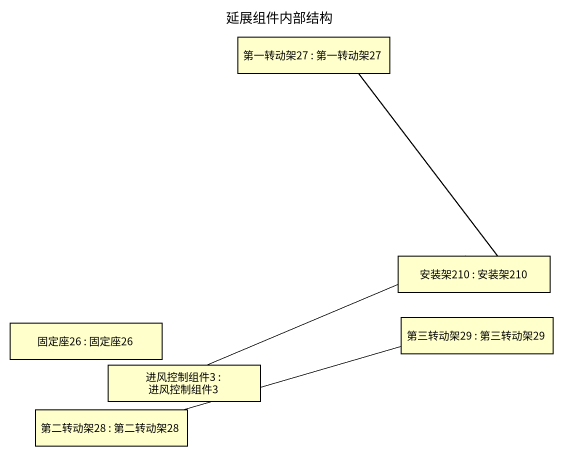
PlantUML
@startuml
title 延展组件内部结构
rectangle "第一转动架27 : 第一转动架27" as 第一转动架27
rectangle "安装架210 : 安装架210" as 安装架210
rectangle "固定座26 : 固定座26" as 固定座26
rectangle "第三转动架29 : 第三转动架29" as 第三转动架29
rectangle "进风控制组件3 : 进风控制组件3" as 进风控制组件3
rectangle "第二转动架28 : 第二转动架28" as 第二转动架28
第一转动架27 -- 安装架210
安装架210 -left- 进风控制组件3
第二转动架28 -right- 第三转动架29
@enduml
